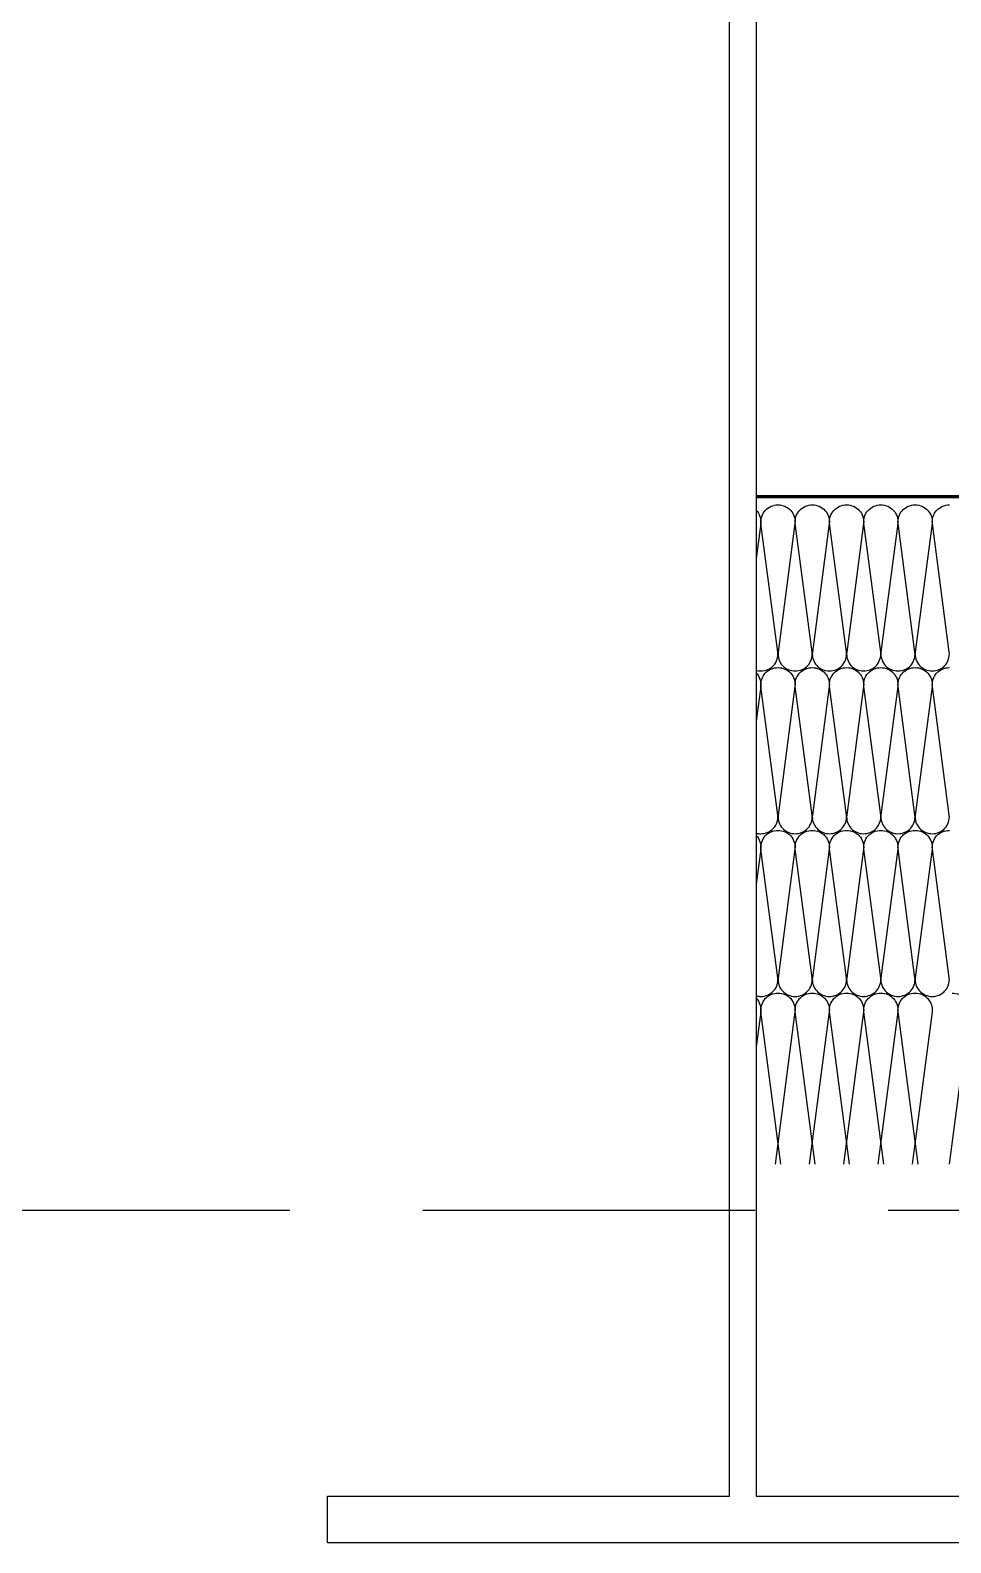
# Model space of a CAD drawing. Extents: x 220580 to 2027826, y -309201 to 71987.
# Drawn here: x 344232.2 to 344509.3, y -153679.4 to -153223.9 of the extents above; entities that cross this region are included whole.
import ezdxf
from ezdxf.xclip import XClip

# ---------------------------------------------------------------- set-up
doc = ezdxf.new("R2010")
doc.units = 0
doc.linetypes.add('DASH', pattern=[0.35, 0.25, -0.1])
doc.linetypes.add('ZN-DOT', pattern=[0.25, 0, -0.25])
for name, color, linetype in [('!ZN1-填充-8', 8, 'Continuous'), ('!ZN6-层高线-8', 8, 'ZN-DOT'), ('20剖面图$0$A-LIN-V', 9, 'Continuous'), ('20剖面图$0$建-柱-钢', 9, 'Continuous')]:
    doc.layers.add(name, color=color, linetype=linetype)

# ---------------------------------------------------------------- blocks, each defined once
blk = doc.blocks.new('20剖面图$0$G$CBF9D2CED')
at = {"layer": '20剖面图$0$建-柱-钢'}
for p, q in [((-125, -300), (-125, -314)), ((125, -300), (-125, -300)), ((125, -314), (125, -300)), ((-125, -314), (-4, -314)), ((-4, -314), (-4, -786)), ((4, -786), (4, -314)), ((4, -314), (125, -314)), ((-4, -786), (-125, -786)), ((-125, -786), (-125, -800)), ((125, -786), (4, -786)), ((125, -800), (125, -786)), ((-125, -800), (125, -800))]:
    blk.add_line(p, q, dxfattribs=at)
blk = doc.blocks.new('20250829153746')
at = {"layer": '!ZN1-填充-8', "const_width": 1}
blk.add_lwpolyline([(562.65, 12015), (104, 12015)], dxfattribs=at)
at = {"layer": '!ZN1-填充-8', "ltscale": 30, "extrusion": (0, 1.22465e-16, -1)}
for points in [[(-104, 11962.68, -0.0709), (-105.42, 11962.5, -0.451718), (-110.54, 11968.13), (-105.46, 12006.87, 0.451718), (-110.58, 12012.5, 0.451718), (-115.69, 12006.87), (-110.62, 11968.13, -0.451718), (-115.74, 11962.5, -0.451718), (-120.85, 11968.13), (-115.78, 12006.87, 0.451718), (-120.89, 12012.5, 0.451718), (-126.01, 12006.87), (-120.93, 11968.13, -0.451718), (-126.05, 11962.5, -0.451718), (-131.17, 11968.13), (-126.09, 12006.87, 0.451718), (-131.21, 12012.5, 0.451718), (-136.33, 12006.87), (-131.25, 11968.13, -0.451718), (-136.37, 11962.5, -0.451718), (-141.48, 11968.13), (-136.41, 12006.87, 0.451718), (-141.52, 12012.5, 0.451718), (-146.64, 12006.87), (-141.57, 11968.13, -0.451718), (-146.68, 11962.5, -0.451718), (-151.8, 11968.13), (-146.72, 12006.87, 0.451718), (-151.84, 12012.5, 0.451718), (-156.96, 12006.87), (-151.88, 11968.13, -0.451718), (-157, 11962.5, -0.451718), (-162.12, 11968.13), (-157.04, 12006.87, 0.451718), (-162.16, 12012.5)], [(-104, 12010.94, 0.222293), (-105.38, 12006.87), (-104, 11996.35)], [(-104, 11913.68, -0.0709), (-105.42, 11913.5, -0.451718), (-110.54, 11919.13), (-105.46, 11957.87, 0.451718), (-110.58, 11963.5, 0.451718), (-115.69, 11957.87), (-110.62, 11919.13, -0.451718), (-115.74, 11913.5, -0.451718), (-120.85, 11919.13), (-115.78, 11957.87, 0.451718), (-120.89, 11963.5, 0.451718), (-126.01, 11957.87), (-120.93, 11919.13, -0.451718), (-126.05, 11913.5, -0.451718), (-131.17, 11919.13), (-126.09, 11957.87, 0.451718), (-131.21, 11963.5, 0.451718), (-136.33, 11957.87), (-131.25, 11919.13, -0.451718), (-136.37, 11913.5, -0.451718), (-141.48, 11919.13), (-136.41, 11957.87, 0.451718), (-141.52, 11963.5, 0.451718), (-146.64, 11957.87), (-141.57, 11919.13, -0.451718), (-146.68, 11913.5, -0.451718), (-151.8, 11919.13), (-146.72, 11957.87, 0.451718), (-151.84, 11963.5, 0.451718), (-156.96, 11957.87), (-151.88, 11919.13, -0.451718), (-157, 11913.5, -0.451718), (-162.12, 11919.13), (-157.04, 11957.87, 0.451718), (-162.16, 11963.5)], [(-104, 11961.94, 0.222293), (-105.38, 11957.87), (-104, 11947.35)], [(-104, 11864.68, -0.0709), (-105.42, 11864.5, -0.451718), (-110.54, 11870.13), (-105.46, 11908.87, 0.451718), (-110.58, 11914.5, 0.451718), (-115.69, 11908.87), (-110.62, 11870.13, -0.451718), (-115.74, 11864.5, -0.451718), (-120.85, 11870.13), (-115.78, 11908.87, 0.451718), (-120.89, 11914.5, 0.451718), (-126.01, 11908.87), (-120.93, 11870.13, -0.451718), (-126.05, 11864.5, -0.451718), (-131.17, 11870.13), (-126.09, 11908.87, 0.451718), (-131.21, 11914.5, 0.451718), (-136.33, 11908.87), (-131.25, 11870.13, -0.451718), (-136.37, 11864.5, -0.451718), (-141.48, 11870.13), (-136.41, 11908.87, 0.451718), (-141.52, 11914.5, 0.451718), (-146.64, 11908.87), (-141.57, 11870.13, -0.451718), (-146.68, 11864.5, -0.451718), (-151.8, 11870.13), (-146.72, 11908.87, 0.451718), (-151.84, 11914.5, 0.451718), (-156.96, 11908.87), (-151.88, 11870.13, -0.451718), (-157, 11864.5, -0.451718), (-162.12, 11870.13), (-157.04, 11908.87, 0.451718), (-162.16, 11914.5)], [(-104, 11912.94, 0.222293), (-105.38, 11908.87), (-104, 11898.35)], [(-104, 11863.94, 0.222293), (-105.38, 11859.87), (-104, 11849.35)], [(-111.47, 11814), (-105.46, 11859.87, 0.451718), (-110.58, 11865.5, 0.451718), (-115.69, 11859.87), (-109.68, 11814)], [(-121.79, 11814), (-115.78, 11859.87, 0.451718), (-120.89, 11865.5, 0.451718), (-126.01, 11859.87), (-120, 11814)], [(-132.1, 11814), (-126.09, 11859.87, 0.451718), (-131.21, 11865.5, 0.451718), (-136.33, 11859.87), (-130.32, 11814)], [(-142.42, 11814), (-136.41, 11859.87, 0.451718), (-141.52, 11865.5, 0.451718), (-146.64, 11859.87), (-140.63, 11814)], [(-152.73, 11814), (-146.72, 11859.87, 0.451718), (-151.84, 11865.5, 0.451718), (-156.96, 11859.87), (-150.95, 11814)], [(-162.97, 11865.5, 0.451718), (-168.08, 11859.87), (-162.07, 11814)]]:
    blk.add_lwpolyline(points, format="xyb", dxfattribs=at)
at = {"layer": '20剖面图$0$A-LIN-V', "xscale": -1}
blk.add_blockref('20剖面图$0$G$CBF9D2CED', (100, 12500), dxfattribs=at)

msp = doc.modelspace()

# ---------------------------------------------------------------- block references
at = {"ltscale": 30}
ref = msp.add_blockref('20250829153746', (344346.69, -165379.35), dxfattribs=at)
XClip(ref).set_block_clipping_path([(-6706.9425857681, -2293.6337352093), (3746.9317506557, 16818.2785192617)])

# ---------------------------------------------------------------- next in the draw order: linework, layer by layer
at = {"layer": '!ZN6-层高线-8', "linetype": 'DASH', "ltscale": 400}
msp.add_line((351450.39, -153579.35), (339706.62, -153579.35), dxfattribs=at)

doc.saveas('drawing.dxf')
